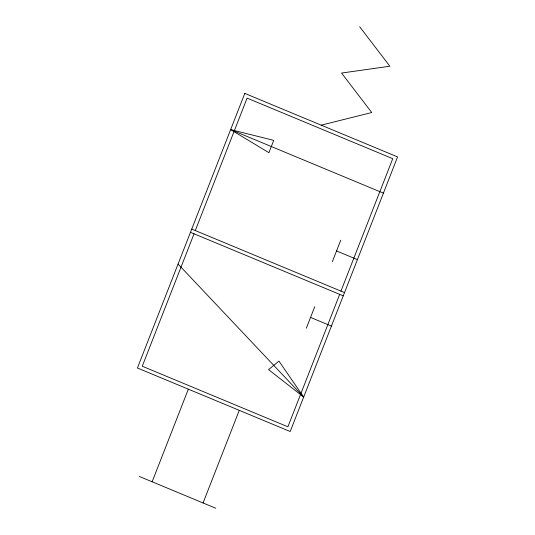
<?xml version="1.0" encoding="UTF-8"?>
<svg xmlns="http://www.w3.org/2000/svg" width="535" height="535" viewBox="0 0 535 535"><rect width="100%" height="100%" fill="white"/><g stroke="black" fill="none" stroke-linecap="round" stroke-linejoin="round"><path stroke-width="0.8" d="M194.044 233.795L142.256 366.234L287.904 426.796L339.692 294.357M195.308 230.552L247.096 98.119L392.743 158.681L340.955 291.12M152.134 481.781L188.347 389.166M203.059 502.954L239.272 410.345M306.361 328.142L314.74 306.709M332.355 261.662L340.741 240.228M321.187 125.157L371.745 112.524L341.564 73.054L389.854 66.22L359.674 26.75M230.638 129.61L273.739 140.364L268.918 152.696L230.638 129.61L383.414 193.142M336.548 250.948L357.42 259.622M191.744 229.074L344.52 292.598M190.48 232.31L343.256 295.842M310.554 317.429L331.419 326.103M139.401 476.484L215.786 508.25M303.673 397.05L268.563 369.625L278.942 361.118L303.673 397.05L178.061 264.063M244.803 93.391L137.421 367.993L290.197 431.518L397.579 156.922L244.803 93.391"/></g></svg>
